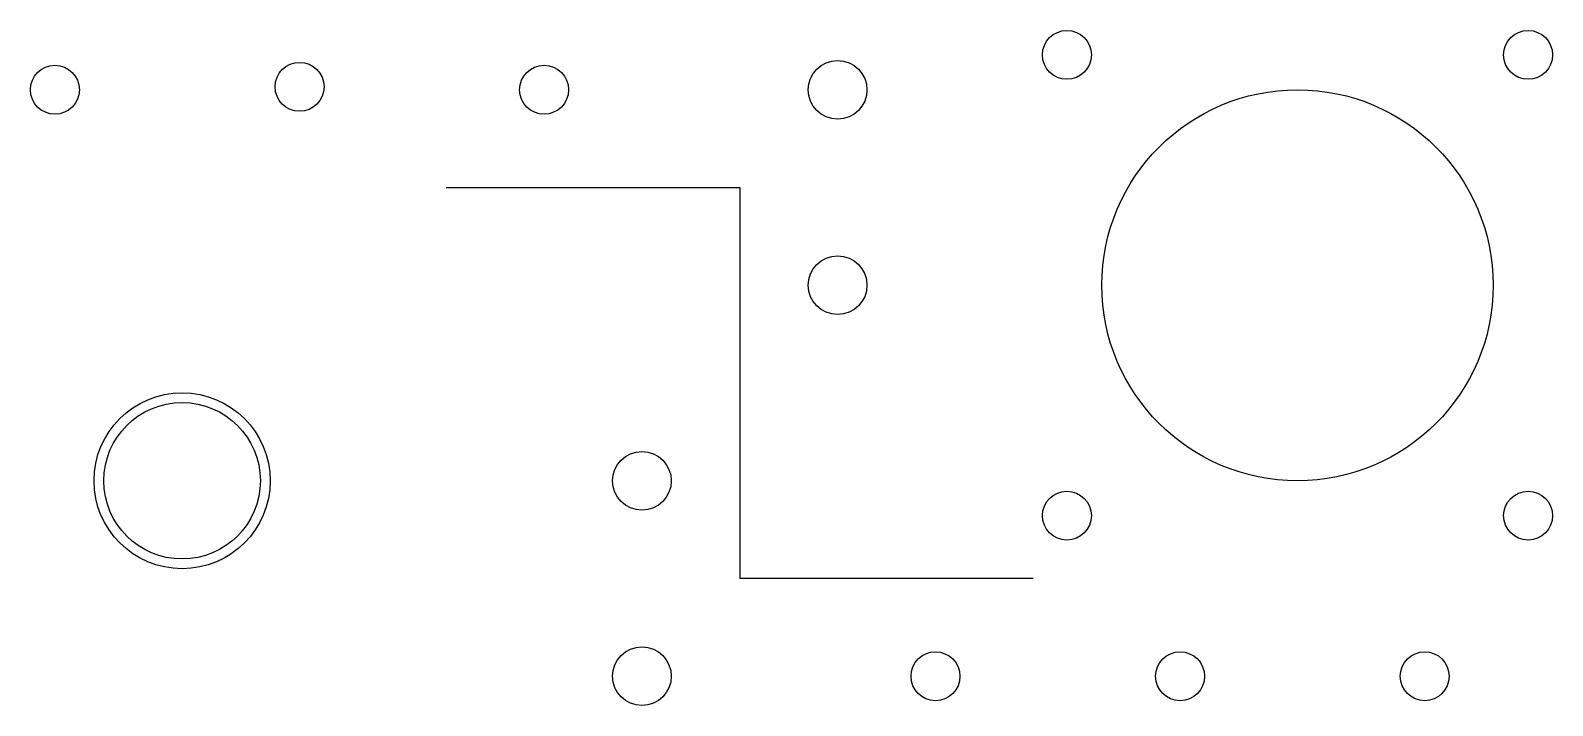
# Model space of a CAD drawing. Header units: millimetres. Extents: x 68 to 223, y 57 to 126.
import ezdxf

# ---------------------------------------------------------------- set-up
doc = ezdxf.new("R2010")
doc.units = ezdxf.units.MM

msp = doc.modelspace()

# ---------------------------------------------------------------- linework, layer by layer
for p, q in [((110, 110), (140, 110)), ((140, 110), (140, 70)), ((170, 70), (140, 70))]:
    msp.add_line(p, q)
for centre, radius in [((173.43, 123.57), 2.5), ((220.57, 123.57), 2.5), ((150, 120), 3), ((197, 100), 20), ((150, 100), 3), ((83, 80), 9), ((83, 80), 8), ((130, 80), 3), ((173.43, 76.43), 2.5), ((220.57, 76.43), 2.5), ((130, 60), 3)]:
    msp.add_circle(centre, radius)
at = {"color": 0}
for centre in [(70, 120), (95.01, 120.3), (120, 120), (160, 60), (185, 60), (210, 60)]:
    msp.add_circle(centre, 2.5, dxfattribs=at)

doc.saveas('drawing.dxf')
